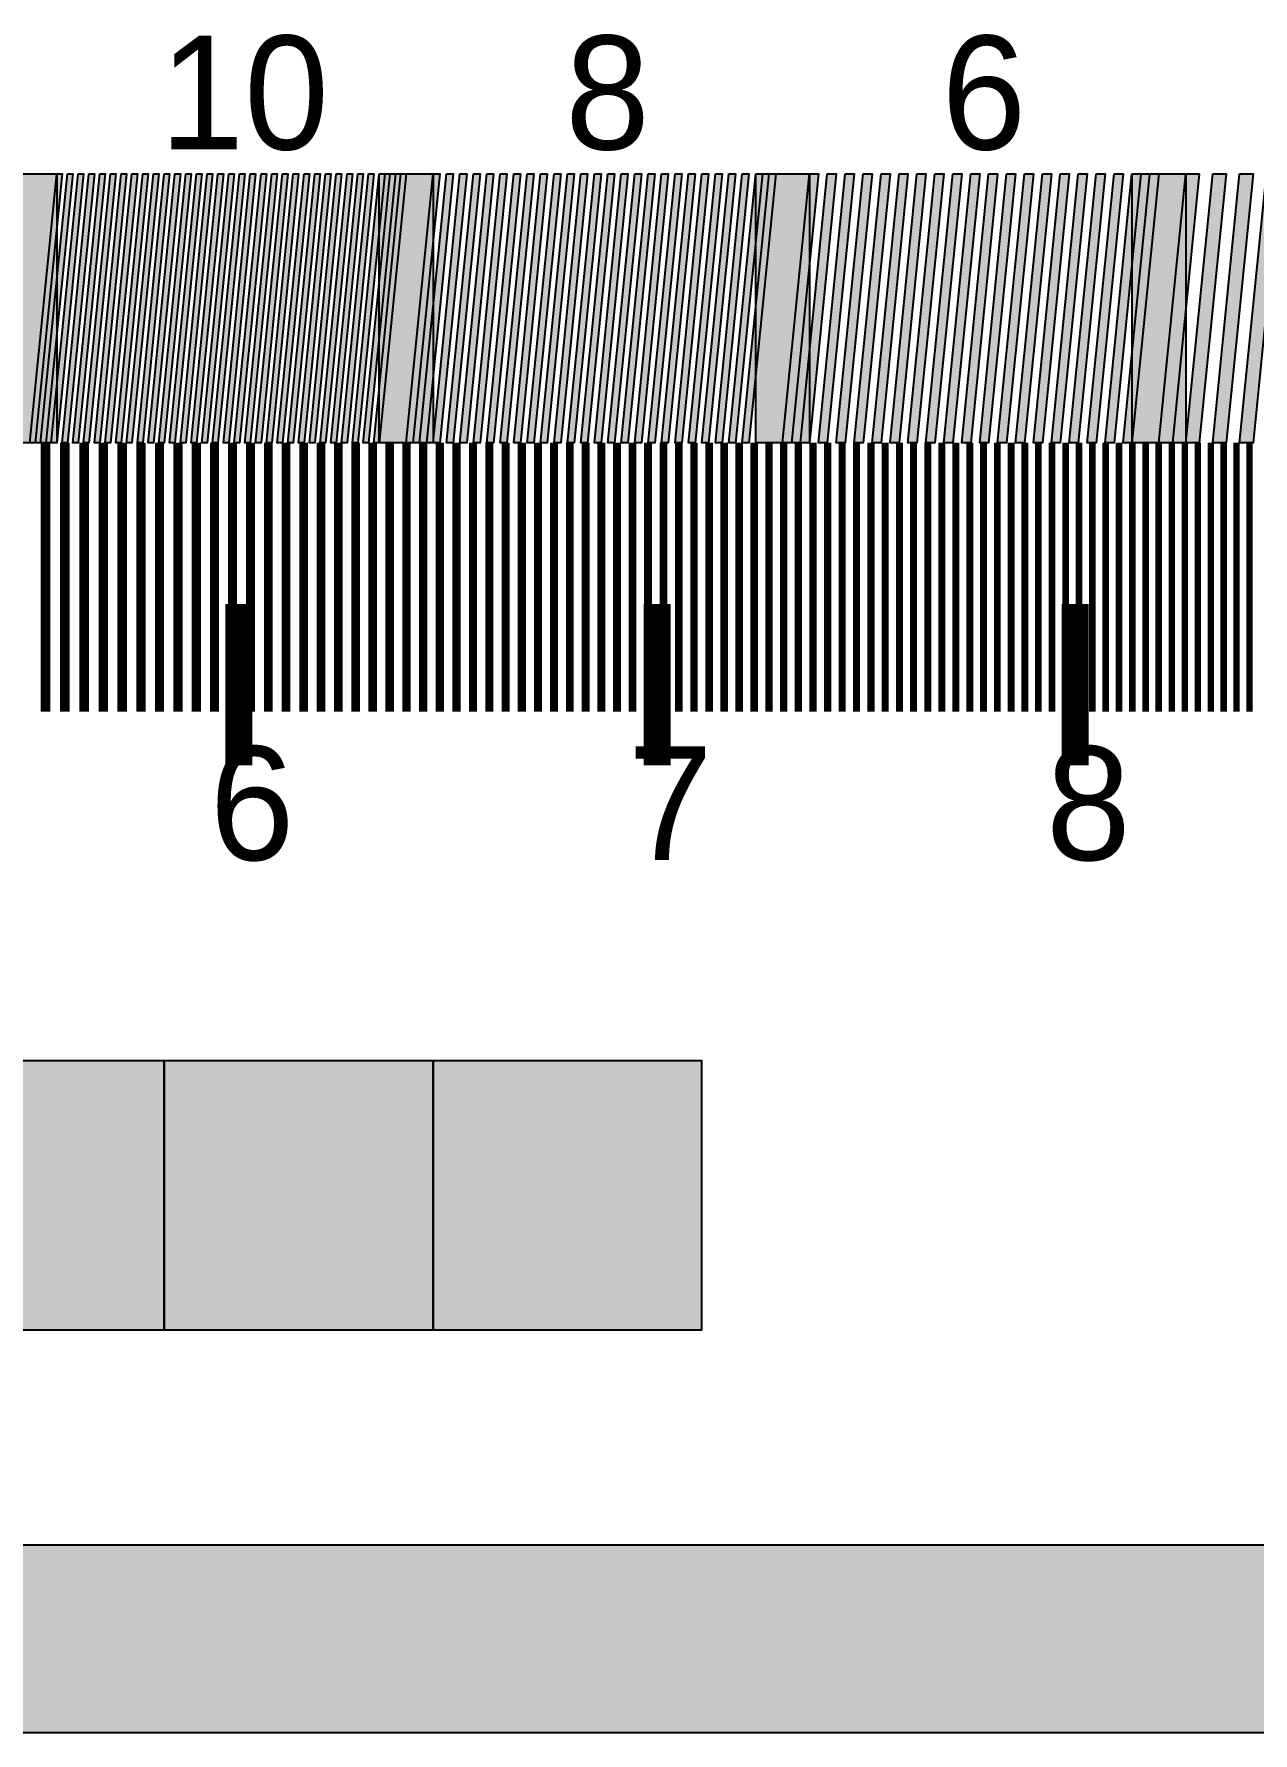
# Model space of a CAD drawing. Header units: millimetres. Extents: x 39 to 1543, y 52 to 919.
# Drawn here: x 791.7 to 973.1, y 52.2 to 305.1 of the extents above; entities that cross this region are included whole.
import ezdxf

# ---------------------------------------------------------------- set-up
doc = ezdxf.new("R2010")
doc.units = ezdxf.units.MM
for name, color, linetype in [('FRAME', 7, 'Continuous'), ('LABELS', 7, 'Continuous'), ('PERIPHERY', 7, 'Continuous')]:
    doc.layers.add(name, color=color, linetype=linetype)

msp = doc.modelspace()

# ---------------------------------------------------------------- hatches: boundary and pattern name
at = {"layer": 'FRAME', "true_color": 0x000000}
h = msp.add_hatch(color=7, dxfattribs=at)
h.dxf.hatch_style = 1
h.paths.add_polyline_path([(39.12, 80.25), (1543.12, 80.25), (1543.12, 52.25), (39.12, 52.25), (39.12, 80.25)])
at = {"layer": 'PERIPHERY', "true_color": 0x000000}
h = msp.add_hatch(color=7, dxfattribs=at)
h.dxf.hatch_style = 1
h.paths.add_polyline_path([(787.12, 284.25), (795.12, 284.25), (795.12, 244.25), (787.12, 244.25), (787.12, 284.25)])
h = msp.add_hatch(color=7, dxfattribs=at)
h.dxf.hatch_style = 1
h.paths.add_polyline_path([(795.12, 284.25), (795.92, 284.25), (791.92, 244.25), (791.12, 244.25), (795.12, 284.25)])
h = msp.add_hatch(color=7, dxfattribs=at)
h.dxf.hatch_style = 1
h.paths.add_polyline_path([(796.72, 284.25), (797.52, 284.25), (793.52, 244.25), (792.72, 244.25), (796.72, 284.25)])
h = msp.add_hatch(color=7, dxfattribs=at)
h.dxf.hatch_style = 1
h.paths.add_polyline_path([(798.32, 284.25), (799.12, 284.25), (795.12, 244.25), (794.32, 244.25), (798.32, 284.25)])
h = msp.add_hatch(color=7, dxfattribs=at)
h.dxf.hatch_style = 1
h.paths.add_polyline_path([(799.92, 284.25), (800.72, 284.25), (796.72, 244.25), (795.92, 244.25), (799.92, 284.25)])
h = msp.add_hatch(color=7, dxfattribs=at)
h.dxf.hatch_style = 1
h.paths.add_polyline_path([(801.52, 284.25), (802.32, 284.25), (798.32, 244.25), (797.52, 244.25), (801.52, 284.25)])
h = msp.add_hatch(color=7, dxfattribs=at)
h.dxf.hatch_style = 1
h.paths.add_polyline_path([(803.12, 284.25), (803.92, 284.25), (799.92, 244.25), (799.12, 244.25), (803.12, 284.25)])
h = msp.add_hatch(color=7, dxfattribs=at)
h.dxf.hatch_style = 1
h.paths.add_polyline_path([(804.72, 284.25), (805.52, 284.25), (801.52, 244.25), (800.72, 244.25), (804.72, 284.25)])
h = msp.add_hatch(color=7, dxfattribs=at)
h.dxf.hatch_style = 1
h.paths.add_polyline_path([(806.32, 284.25), (807.12, 284.25), (803.12, 244.25), (802.32, 244.25), (806.32, 284.25)])
h = msp.add_hatch(color=7, dxfattribs=at)
h.dxf.hatch_style = 1
h.paths.add_polyline_path([(807.92, 284.25), (808.72, 284.25), (804.72, 244.25), (803.92, 244.25), (807.92, 284.25)])
h = msp.add_hatch(color=7, dxfattribs=at)
h.dxf.hatch_style = 1
h.paths.add_polyline_path([(809.52, 284.25), (810.32, 284.25), (806.32, 244.25), (805.52, 244.25), (809.52, 284.25)])
h = msp.add_hatch(color=7, dxfattribs=at)
h.dxf.hatch_style = 1
h.paths.add_polyline_path([(811.12, 284.25), (811.92, 284.25), (807.92, 244.25), (807.12, 244.25), (811.12, 284.25)])
h = msp.add_hatch(color=7, dxfattribs=at)
h.dxf.hatch_style = 1
h.paths.add_polyline_path([(812.72, 284.25), (813.52, 284.25), (809.52, 244.25), (808.72, 244.25), (812.72, 284.25)])
h = msp.add_hatch(color=7, dxfattribs=at)
h.dxf.hatch_style = 1
h.paths.add_polyline_path([(814.32, 284.25), (815.12, 284.25), (811.12, 244.25), (810.32, 244.25), (814.32, 284.25)])
h = msp.add_hatch(color=7, dxfattribs=at)
h.dxf.hatch_style = 1
h.paths.add_polyline_path([(815.92, 284.25), (816.72, 284.25), (812.72, 244.25), (811.92, 244.25), (815.92, 284.25)])
h = msp.add_hatch(color=7, dxfattribs=at)
h.dxf.hatch_style = 1
h.paths.add_polyline_path([(817.52, 284.25), (818.32, 284.25), (814.32, 244.25), (813.52, 244.25), (817.52, 284.25)])
h = msp.add_hatch(color=7, dxfattribs=at)
h.dxf.hatch_style = 1
h.paths.add_polyline_path([(819.12, 284.25), (819.92, 284.25), (815.92, 244.25), (815.12, 244.25), (819.12, 284.25)])
h = msp.add_hatch(color=7, dxfattribs=at)
h.dxf.hatch_style = 1
h.paths.add_polyline_path([(820.72, 284.25), (821.52, 284.25), (817.52, 244.25), (816.72, 244.25), (820.72, 284.25)])
h = msp.add_hatch(color=7, dxfattribs=at)
h.dxf.hatch_style = 1
h.paths.add_polyline_path([(822.32, 284.25), (823.12, 284.25), (819.12, 244.25), (818.32, 244.25), (822.32, 284.25)])
h = msp.add_hatch(color=7, dxfattribs=at)
h.dxf.hatch_style = 1
h.paths.add_polyline_path([(823.92, 284.25), (824.72, 284.25), (820.72, 244.25), (819.92, 244.25), (823.92, 284.25)])
h = msp.add_hatch(color=7, dxfattribs=at)
h.dxf.hatch_style = 1
h.paths.add_polyline_path([(825.52, 284.25), (826.32, 284.25), (822.32, 244.25), (821.52, 244.25), (825.52, 284.25)])
h = msp.add_hatch(color=7, dxfattribs=at)
h.dxf.hatch_style = 1
h.paths.add_polyline_path([(827.12, 284.25), (827.92, 284.25), (823.92, 244.25), (823.12, 244.25), (827.12, 284.25)])
h = msp.add_hatch(color=7, dxfattribs=at)
h.dxf.hatch_style = 1
h.paths.add_polyline_path([(828.72, 284.25), (829.52, 284.25), (825.52, 244.25), (824.72, 244.25), (828.72, 284.25)])
h = msp.add_hatch(color=7, dxfattribs=at)
h.dxf.hatch_style = 1
h.paths.add_polyline_path([(830.32, 284.25), (831.12, 284.25), (827.12, 244.25), (826.32, 244.25), (830.32, 284.25)])
h = msp.add_hatch(color=7, dxfattribs=at)
h.dxf.hatch_style = 1
h.paths.add_polyline_path([(831.92, 284.25), (832.72, 284.25), (828.72, 244.25), (827.92, 244.25), (831.92, 284.25)])
h = msp.add_hatch(color=7, dxfattribs=at)
h.dxf.hatch_style = 1
h.paths.add_polyline_path([(833.52, 284.25), (834.32, 284.25), (830.32, 244.25), (829.52, 244.25), (833.52, 284.25)])
h = msp.add_hatch(color=7, dxfattribs=at)
h.dxf.hatch_style = 1
h.paths.add_polyline_path([(835.12, 284.25), (835.92, 284.25), (831.92, 244.25), (831.12, 244.25), (835.12, 284.25)])
h = msp.add_hatch(color=7, dxfattribs=at)
h.dxf.hatch_style = 1
h.paths.add_polyline_path([(836.72, 284.25), (837.52, 284.25), (833.52, 244.25), (832.72, 244.25), (836.72, 284.25)])
h = msp.add_hatch(color=7, dxfattribs=at)
h.dxf.hatch_style = 1
h.paths.add_polyline_path([(838.32, 284.25), (839.12, 284.25), (835.12, 244.25), (834.32, 244.25), (838.32, 284.25)])
h = msp.add_hatch(color=7, dxfattribs=at)
h.dxf.hatch_style = 1
h.paths.add_polyline_path([(839.92, 284.25), (840.72, 284.25), (836.72, 244.25), (835.92, 244.25), (839.92, 284.25)])
h = msp.add_hatch(color=7, dxfattribs=at)
h.dxf.hatch_style = 1
h.paths.add_polyline_path([(841.52, 284.25), (842.32, 284.25), (838.32, 244.25), (837.52, 244.25), (841.52, 284.25)])
h = msp.add_hatch(color=7, dxfattribs=at)
h.dxf.hatch_style = 1
h.paths.add_polyline_path([(843.12, 284.25), (843.92, 284.25), (839.92, 244.25), (839.12, 244.25), (843.12, 284.25)])
h = msp.add_hatch(color=7, dxfattribs=at)
h.dxf.hatch_style = 1
h.paths.add_polyline_path([(844.72, 284.25), (845.52, 284.25), (841.52, 244.25), (840.72, 244.25), (844.72, 284.25)])
h = msp.add_hatch(color=7, dxfattribs=at)
h.dxf.hatch_style = 1
h.paths.add_polyline_path([(846.32, 284.25), (847.12, 284.25), (843.12, 244.25), (842.32, 244.25), (846.32, 284.25)])
h = msp.add_hatch(color=7, dxfattribs=at)
h.dxf.hatch_style = 1
h.paths.add_polyline_path([(843.12, 284.25), (851.12, 284.25), (851.12, 244.25), (843.12, 244.25), (843.12, 284.25)])
h = msp.add_hatch(color=7, dxfattribs=at)
h.dxf.hatch_style = 1
h.paths.add_polyline_path([(851.12, 284.25), (852.12, 284.25), (848.12, 244.25), (847.12, 244.25), (851.12, 284.25)])
h = msp.add_hatch(color=7, dxfattribs=at)
h.dxf.hatch_style = 1
h.paths.add_polyline_path([(853.12, 284.25), (854.12, 284.25), (850.12, 244.25), (849.12, 244.25), (853.12, 284.25)])
h = msp.add_hatch(color=7, dxfattribs=at)
h.dxf.hatch_style = 1
h.paths.add_polyline_path([(855.12, 284.25), (856.12, 284.25), (852.12, 244.25), (851.12, 244.25), (855.12, 284.25)])
h = msp.add_hatch(color=7, dxfattribs=at)
h.dxf.hatch_style = 1
h.paths.add_polyline_path([(857.12, 284.25), (858.12, 284.25), (854.12, 244.25), (853.12, 244.25), (857.12, 284.25)])
h = msp.add_hatch(color=7, dxfattribs=at)
h.dxf.hatch_style = 1
h.paths.add_polyline_path([(859.12, 284.25), (860.12, 284.25), (856.12, 244.25), (855.12, 244.25), (859.12, 284.25)])
h = msp.add_hatch(color=7, dxfattribs=at)
h.dxf.hatch_style = 1
h.paths.add_polyline_path([(861.12, 284.25), (862.12, 284.25), (858.12, 244.25), (857.12, 244.25), (861.12, 284.25)])
h = msp.add_hatch(color=7, dxfattribs=at)
h.dxf.hatch_style = 1
h.paths.add_polyline_path([(863.12, 284.25), (864.12, 284.25), (860.12, 244.25), (859.12, 244.25), (863.12, 284.25)])
h = msp.add_hatch(color=7, dxfattribs=at)
h.dxf.hatch_style = 1
h.paths.add_polyline_path([(865.12, 284.25), (866.12, 284.25), (862.12, 244.25), (861.12, 244.25), (865.12, 284.25)])
h = msp.add_hatch(color=7, dxfattribs=at)
h.dxf.hatch_style = 1
h.paths.add_polyline_path([(867.12, 284.25), (868.12, 284.25), (864.12, 244.25), (863.12, 244.25), (867.12, 284.25)])
h = msp.add_hatch(color=7, dxfattribs=at)
h.dxf.hatch_style = 1
h.paths.add_polyline_path([(869.12, 284.25), (870.12, 284.25), (866.12, 244.25), (865.12, 244.25), (869.12, 284.25)])
h = msp.add_hatch(color=7, dxfattribs=at)
h.dxf.hatch_style = 1
h.paths.add_polyline_path([(871.12, 284.25), (872.12, 284.25), (868.12, 244.25), (867.12, 244.25), (871.12, 284.25)])
h = msp.add_hatch(color=7, dxfattribs=at)
h.dxf.hatch_style = 1
h.paths.add_polyline_path([(873.12, 284.25), (874.12, 284.25), (870.12, 244.25), (869.12, 244.25), (873.12, 284.25)])
h = msp.add_hatch(color=7, dxfattribs=at)
h.dxf.hatch_style = 1
h.paths.add_polyline_path([(875.12, 284.25), (876.12, 284.25), (872.12, 244.25), (871.12, 244.25), (875.12, 284.25)])
h = msp.add_hatch(color=7, dxfattribs=at)
h.dxf.hatch_style = 1
h.paths.add_polyline_path([(877.12, 284.25), (878.12, 284.25), (874.12, 244.25), (873.12, 244.25), (877.12, 284.25)])
h = msp.add_hatch(color=7, dxfattribs=at)
h.dxf.hatch_style = 1
h.paths.add_polyline_path([(879.12, 284.25), (880.12, 284.25), (876.12, 244.25), (875.12, 244.25), (879.12, 284.25)])
h = msp.add_hatch(color=7, dxfattribs=at)
h.dxf.hatch_style = 1
h.paths.add_polyline_path([(881.12, 284.25), (882.12, 284.25), (878.12, 244.25), (877.12, 244.25), (881.12, 284.25)])
h = msp.add_hatch(color=7, dxfattribs=at)
h.dxf.hatch_style = 1
h.paths.add_polyline_path([(883.12, 284.25), (884.12, 284.25), (880.12, 244.25), (879.12, 244.25), (883.12, 284.25)])
h = msp.add_hatch(color=7, dxfattribs=at)
h.dxf.hatch_style = 1
h.paths.add_polyline_path([(885.12, 284.25), (886.12, 284.25), (882.12, 244.25), (881.12, 244.25), (885.12, 284.25)])
h = msp.add_hatch(color=7, dxfattribs=at)
h.dxf.hatch_style = 1
h.paths.add_polyline_path([(887.12, 284.25), (888.12, 284.25), (884.12, 244.25), (883.12, 244.25), (887.12, 284.25)])
h = msp.add_hatch(color=7, dxfattribs=at)
h.dxf.hatch_style = 1
h.paths.add_polyline_path([(889.12, 284.25), (890.12, 284.25), (886.12, 244.25), (885.12, 244.25), (889.12, 284.25)])
h = msp.add_hatch(color=7, dxfattribs=at)
h.dxf.hatch_style = 1
h.paths.add_polyline_path([(891.12, 284.25), (892.12, 284.25), (888.12, 244.25), (887.12, 244.25), (891.12, 284.25)])
h = msp.add_hatch(color=7, dxfattribs=at)
h.dxf.hatch_style = 1
h.paths.add_polyline_path([(893.12, 284.25), (894.12, 284.25), (890.12, 244.25), (889.12, 244.25), (893.12, 284.25)])
h = msp.add_hatch(color=7, dxfattribs=at)
h.dxf.hatch_style = 1
h.paths.add_polyline_path([(895.12, 284.25), (896.12, 284.25), (892.12, 244.25), (891.12, 244.25), (895.12, 284.25)])
h = msp.add_hatch(color=7, dxfattribs=at)
h.dxf.hatch_style = 1
h.paths.add_polyline_path([(897.12, 284.25), (898.12, 284.25), (894.12, 244.25), (893.12, 244.25), (897.12, 284.25)])
h = msp.add_hatch(color=7, dxfattribs=at)
h.dxf.hatch_style = 1
h.paths.add_polyline_path([(899.12, 284.25), (900.12, 284.25), (896.12, 244.25), (895.12, 244.25), (899.12, 284.25)])
h = msp.add_hatch(color=7, dxfattribs=at)
h.dxf.hatch_style = 1
h.paths.add_polyline_path([(901.12, 284.25), (902.12, 284.25), (898.12, 244.25), (897.12, 244.25), (901.12, 284.25)])
h = msp.add_hatch(color=7, dxfattribs=at)
h.dxf.hatch_style = 1
h.paths.add_polyline_path([(899.12, 284.25), (907.12, 284.25), (907.12, 244.25), (899.12, 244.25), (899.12, 284.25)])
h = msp.add_hatch(color=7, dxfattribs=at)
h.dxf.hatch_style = 1
h.paths.add_polyline_path([(907.12, 284.25), (908.45, 284.25), (904.45, 244.25), (903.12, 244.25), (907.12, 284.25)])
h = msp.add_hatch(color=7, dxfattribs=at)
h.dxf.hatch_style = 1
h.paths.add_polyline_path([(909.78, 284.25), (911.12, 284.25), (907.12, 244.25), (905.79, 244.25), (909.78, 284.25)])
h = msp.add_hatch(color=7, dxfattribs=at)
h.dxf.hatch_style = 1
h.paths.add_polyline_path([(912.45, 284.25), (913.79, 284.25), (909.78, 244.25), (908.45, 244.25), (912.45, 284.25)])
h = msp.add_hatch(color=7, dxfattribs=at)
h.dxf.hatch_style = 1
h.paths.add_polyline_path([(915.12, 284.25), (916.45, 284.25), (912.45, 244.25), (911.12, 244.25), (915.12, 284.25)])
h = msp.add_hatch(color=7, dxfattribs=at)
h.dxf.hatch_style = 1
h.paths.add_polyline_path([(917.79, 284.25), (919.12, 284.25), (915.12, 244.25), (913.79, 244.25), (917.79, 284.25)])
h = msp.add_hatch(color=7, dxfattribs=at)
h.dxf.hatch_style = 1
h.paths.add_polyline_path([(920.45, 284.25), (921.78, 284.25), (917.79, 244.25), (916.45, 244.25), (920.45, 284.25)])
h = msp.add_hatch(color=7, dxfattribs=at)
h.dxf.hatch_style = 1
h.paths.add_polyline_path([(923.12, 284.25), (924.45, 284.25), (920.45, 244.25), (919.12, 244.25), (923.12, 284.25)])
h = msp.add_hatch(color=7, dxfattribs=at)
h.dxf.hatch_style = 1
h.paths.add_polyline_path([(925.78, 284.25), (927.12, 284.25), (923.12, 244.25), (921.78, 244.25), (925.78, 284.25)])
h = msp.add_hatch(color=7, dxfattribs=at)
h.dxf.hatch_style = 1
h.paths.add_polyline_path([(928.45, 284.25), (929.78, 284.25), (925.78, 244.25), (924.45, 244.25), (928.45, 284.25)])
h = msp.add_hatch(color=7, dxfattribs=at)
h.dxf.hatch_style = 1
h.paths.add_polyline_path([(931.12, 284.25), (932.45, 284.25), (928.45, 244.25), (927.12, 244.25), (931.12, 284.25)])
h = msp.add_hatch(color=7, dxfattribs=at)
h.dxf.hatch_style = 1
h.paths.add_polyline_path([(933.78, 284.25), (935.12, 284.25), (931.12, 244.25), (929.78, 244.25), (933.78, 284.25)])
h = msp.add_hatch(color=7, dxfattribs=at)
h.dxf.hatch_style = 1
h.paths.add_polyline_path([(936.45, 284.25), (937.78, 284.25), (933.78, 244.25), (932.45, 244.25), (936.45, 284.25)])
h = msp.add_hatch(color=7, dxfattribs=at)
h.dxf.hatch_style = 1
h.paths.add_polyline_path([(939.12, 284.25), (940.45, 284.25), (936.45, 244.25), (935.12, 244.25), (939.12, 284.25)])
h = msp.add_hatch(color=7, dxfattribs=at)
h.dxf.hatch_style = 1
h.paths.add_polyline_path([(941.78, 284.25), (943.12, 284.25), (939.11, 244.25), (937.78, 244.25), (941.78, 284.25)])
h = msp.add_hatch(color=7, dxfattribs=at)
h.dxf.hatch_style = 1
h.paths.add_polyline_path([(944.45, 284.25), (945.78, 284.25), (941.78, 244.25), (940.45, 244.25), (944.45, 284.25)])
h = msp.add_hatch(color=7, dxfattribs=at)
h.dxf.hatch_style = 1
h.paths.add_polyline_path([(947.12, 284.25), (948.45, 284.25), (944.45, 244.25), (943.12, 244.25), (947.12, 284.25)])
h = msp.add_hatch(color=7, dxfattribs=at)
h.dxf.hatch_style = 1
h.paths.add_polyline_path([(949.78, 284.25), (951.11, 284.25), (947.12, 244.25), (945.78, 244.25), (949.78, 284.25)])
h = msp.add_hatch(color=7, dxfattribs=at)
h.dxf.hatch_style = 1
h.paths.add_polyline_path([(952.45, 284.25), (953.78, 284.25), (949.78, 244.25), (948.45, 244.25), (952.45, 284.25)])
h = msp.add_hatch(color=7, dxfattribs=at)
h.dxf.hatch_style = 1
h.paths.add_polyline_path([(955.11, 284.25), (956.45, 284.25), (952.45, 244.25), (951.12, 244.25), (955.11, 284.25)])
h = msp.add_hatch(color=7, dxfattribs=at)
h.dxf.hatch_style = 1
h.paths.add_polyline_path([(957.78, 284.25), (959.12, 284.25), (955.11, 244.25), (953.78, 244.25), (957.78, 284.25)])
h = msp.add_hatch(color=7, dxfattribs=at)
h.dxf.hatch_style = 1
h.paths.add_polyline_path([(955.12, 284.25), (963.12, 284.25), (963.12, 244.25), (955.12, 244.25), (955.12, 284.25)])
h = msp.add_hatch(color=7, dxfattribs=at)
h.dxf.hatch_style = 1
h.paths.add_polyline_path([(963.12, 284.25), (965.12, 284.25), (961.12, 244.25), (959.12, 244.25), (963.12, 284.25)])
h = msp.add_hatch(color=7, dxfattribs=at)
h.dxf.hatch_style = 1
h.paths.add_polyline_path([(967.12, 284.25), (969.12, 284.25), (965.12, 244.25), (963.12, 244.25), (967.12, 284.25)])
h = msp.add_hatch(color=7, dxfattribs=at)
h.dxf.hatch_style = 1
h.paths.add_polyline_path([(971.12, 284.25), (973.12, 284.25), (969.12, 244.25), (967.12, 244.25), (971.12, 284.25)])
h = msp.add_hatch(color=7, dxfattribs=at)
h.dxf.hatch_style = 1
h.paths.add_polyline_path([(975.12, 284.25), (977.12, 284.25), (973.12, 244.25), (971.12, 244.25), (975.12, 284.25)])
h = msp.add_hatch(color=7, dxfattribs=at)
h.dxf.hatch_style = 1
h.paths.add_polyline_path([(691.12, 152.25), (691.12, 112.25), (811.12, 112.25), (811.12, 152.25), (691.12, 152.25)])
h = msp.add_hatch(color=7, dxfattribs=at)
h.dxf.hatch_style = 1
h.paths.add_polyline_path([(811.12, 152.25), (811.12, 112.25), (851.12, 112.25), (851.12, 152.25), (811.12, 152.25)])
h = msp.add_hatch(color=7, dxfattribs=at)
h.dxf.hatch_style = 1
h.paths.add_polyline_path([(851.12, 152.25), (851.12, 112.25), (891.12, 112.25), (891.12, 152.25), (851.12, 152.25)])

# ---------------------------------------------------------------- linework, layer by layer
at = {"layer": 'FRAME', "color": 250}
msp.add_lwpolyline([(39.12, 80.25), (1543.12, 80.25), (1543.12, 52.25), (39.12, 52.25), (39.12, 80.25)], close=True, dxfattribs=at)
at = {"layer": 'FRAME', "color": 250, "true_color": 0x000000}
for points in [[(39.12, 80.25), (39.12, 52.25), (1543.12, 52.25)], [(1543.12, 52.25), (1543.12, 80.25), (39.12, 80.25)]]:
    msp.add_solid(points, dxfattribs=at)
at = {"layer": 'PERIPHERY', "color": 250}
for points in [[(787.12, 284.25), (795.12, 284.25), (795.12, 244.25), (787.12, 244.25), (787.12, 284.25)], [(795.12, 284.25), (795.92, 284.25), (791.92, 244.25), (791.12, 244.25), (795.12, 284.25)], [(796.72, 284.25), (797.52, 284.25), (793.52, 244.25), (792.72, 244.25), (796.72, 284.25)], [(798.32, 284.25), (799.12, 284.25), (795.12, 244.25), (794.32, 244.25), (798.32, 284.25)], [(799.92, 284.25), (800.72, 284.25), (796.72, 244.25), (795.92, 244.25), (799.92, 284.25)], [(801.52, 284.25), (802.32, 284.25), (798.32, 244.25), (797.52, 244.25), (801.52, 284.25)], [(803.12, 284.25), (803.92, 284.25), (799.92, 244.25), (799.12, 244.25), (803.12, 284.25)], [(804.72, 284.25), (805.52, 284.25), (801.52, 244.25), (800.72, 244.25), (804.72, 284.25)], [(806.32, 284.25), (807.12, 284.25), (803.12, 244.25), (802.32, 244.25), (806.32, 284.25)], [(807.92, 284.25), (808.72, 284.25), (804.72, 244.25), (803.92, 244.25), (807.92, 284.25)], [(809.52, 284.25), (810.32, 284.25), (806.32, 244.25), (805.52, 244.25), (809.52, 284.25)], [(811.12, 284.25), (811.92, 284.25), (807.92, 244.25), (807.12, 244.25), (811.12, 284.25)], [(812.72, 284.25), (813.52, 284.25), (809.52, 244.25), (808.72, 244.25), (812.72, 284.25)], [(814.32, 284.25), (815.12, 284.25), (811.12, 244.25), (810.32, 244.25), (814.32, 284.25)], [(815.92, 284.25), (816.72, 284.25), (812.72, 244.25), (811.92, 244.25), (815.92, 284.25)], [(817.52, 284.25), (818.32, 284.25), (814.32, 244.25), (813.52, 244.25), (817.52, 284.25)], [(819.12, 284.25), (819.92, 284.25), (815.92, 244.25), (815.12, 244.25), (819.12, 284.25)], [(820.72, 284.25), (821.52, 284.25), (817.52, 244.25), (816.72, 244.25), (820.72, 284.25)], [(822.32, 284.25), (823.12, 284.25), (819.12, 244.25), (818.32, 244.25), (822.32, 284.25)], [(823.92, 284.25), (824.72, 284.25), (820.72, 244.25), (819.92, 244.25), (823.92, 284.25)], [(825.52, 284.25), (826.32, 284.25), (822.32, 244.25), (821.52, 244.25), (825.52, 284.25)], [(827.12, 284.25), (827.92, 284.25), (823.92, 244.25), (823.12, 244.25), (827.12, 284.25)], [(828.72, 284.25), (829.52, 284.25), (825.52, 244.25), (824.72, 244.25), (828.72, 284.25)], [(830.32, 284.25), (831.12, 284.25), (827.12, 244.25), (826.32, 244.25), (830.32, 284.25)], [(831.92, 284.25), (832.72, 284.25), (828.72, 244.25), (827.92, 244.25), (831.92, 284.25)], [(833.52, 284.25), (834.32, 284.25), (830.32, 244.25), (829.52, 244.25), (833.52, 284.25)], [(835.12, 284.25), (835.92, 284.25), (831.92, 244.25), (831.12, 244.25), (835.12, 284.25)], [(836.72, 284.25), (837.52, 284.25), (833.52, 244.25), (832.72, 244.25), (836.72, 284.25)], [(838.32, 284.25), (839.12, 284.25), (835.12, 244.25), (834.32, 244.25), (838.32, 284.25)], [(839.92, 284.25), (840.72, 284.25), (836.72, 244.25), (835.92, 244.25), (839.92, 284.25)], [(841.52, 284.25), (842.32, 284.25), (838.32, 244.25), (837.52, 244.25), (841.52, 284.25)], [(843.12, 284.25), (843.92, 284.25), (839.92, 244.25), (839.12, 244.25), (843.12, 284.25)], [(844.72, 284.25), (845.52, 284.25), (841.52, 244.25), (840.72, 244.25), (844.72, 284.25)], [(846.32, 284.25), (847.12, 284.25), (843.12, 244.25), (842.32, 244.25), (846.32, 284.25)], [(843.12, 284.25), (851.12, 284.25), (851.12, 244.25), (843.12, 244.25), (843.12, 284.25)], [(851.12, 284.25), (852.12, 284.25), (848.12, 244.25), (847.12, 244.25), (851.12, 284.25)], [(853.12, 284.25), (854.12, 284.25), (850.12, 244.25), (849.12, 244.25), (853.12, 284.25)], [(855.12, 284.25), (856.12, 284.25), (852.12, 244.25), (851.12, 244.25), (855.12, 284.25)], [(857.12, 284.25), (858.12, 284.25), (854.12, 244.25), (853.12, 244.25), (857.12, 284.25)], [(859.12, 284.25), (860.12, 284.25), (856.12, 244.25), (855.12, 244.25), (859.12, 284.25)], [(861.12, 284.25), (862.12, 284.25), (858.12, 244.25), (857.12, 244.25), (861.12, 284.25)], [(863.12, 284.25), (864.12, 284.25), (860.12, 244.25), (859.12, 244.25), (863.12, 284.25)], [(865.12, 284.25), (866.12, 284.25), (862.12, 244.25), (861.12, 244.25), (865.12, 284.25)], [(867.12, 284.25), (868.12, 284.25), (864.12, 244.25), (863.12, 244.25), (867.12, 284.25)], [(869.12, 284.25), (870.12, 284.25), (866.12, 244.25), (865.12, 244.25), (869.12, 284.25)], [(871.12, 284.25), (872.12, 284.25), (868.12, 244.25), (867.12, 244.25), (871.12, 284.25)], [(873.12, 284.25), (874.12, 284.25), (870.12, 244.25), (869.12, 244.25), (873.12, 284.25)], [(875.12, 284.25), (876.12, 284.25), (872.12, 244.25), (871.12, 244.25), (875.12, 284.25)], [(877.12, 284.25), (878.12, 284.25), (874.12, 244.25), (873.12, 244.25), (877.12, 284.25)], [(879.12, 284.25), (880.12, 284.25), (876.12, 244.25), (875.12, 244.25), (879.12, 284.25)], [(881.12, 284.25), (882.12, 284.25), (878.12, 244.25), (877.12, 244.25), (881.12, 284.25)], [(883.12, 284.25), (884.12, 284.25), (880.12, 244.25), (879.12, 244.25), (883.12, 284.25)], [(885.12, 284.25), (886.12, 284.25), (882.12, 244.25), (881.12, 244.25), (885.12, 284.25)], [(887.12, 284.25), (888.12, 284.25), (884.12, 244.25), (883.12, 244.25), (887.12, 284.25)], [(889.12, 284.25), (890.12, 284.25), (886.12, 244.25), (885.12, 244.25), (889.12, 284.25)], [(891.12, 284.25), (892.12, 284.25), (888.12, 244.25), (887.12, 244.25), (891.12, 284.25)], [(893.12, 284.25), (894.12, 284.25), (890.12, 244.25), (889.12, 244.25), (893.12, 284.25)], [(895.12, 284.25), (896.12, 284.25), (892.12, 244.25), (891.12, 244.25), (895.12, 284.25)], [(897.12, 284.25), (898.12, 284.25), (894.12, 244.25), (893.12, 244.25), (897.12, 284.25)], [(899.12, 284.25), (900.12, 284.25), (896.12, 244.25), (895.12, 244.25), (899.12, 284.25)], [(901.12, 284.25), (902.12, 284.25), (898.12, 244.25), (897.12, 244.25), (901.12, 284.25)], [(899.12, 284.25), (907.12, 284.25), (907.12, 244.25), (899.12, 244.25), (899.12, 284.25)], [(907.12, 284.25), (908.45, 284.25), (904.45, 244.25), (903.12, 244.25), (907.12, 284.25)], [(909.78, 284.25), (911.12, 284.25), (907.12, 244.25), (905.79, 244.25), (909.78, 284.25)], [(912.45, 284.25), (913.79, 284.25), (909.78, 244.25), (908.45, 244.25), (912.45, 284.25)], [(915.12, 284.25), (916.45, 284.25), (912.45, 244.25), (911.12, 244.25), (915.12, 284.25)], [(917.79, 284.25), (919.12, 284.25), (915.12, 244.25), (913.79, 244.25), (917.79, 284.25)], [(920.45, 284.25), (921.78, 284.25), (917.79, 244.25), (916.45, 244.25), (920.45, 284.25)], [(923.12, 284.25), (924.45, 284.25), (920.45, 244.25), (919.12, 244.25), (923.12, 284.25)], [(925.78, 284.25), (927.12, 284.25), (923.12, 244.25), (921.78, 244.25), (925.78, 284.25)], [(928.45, 284.25), (929.78, 284.25), (925.78, 244.25), (924.45, 244.25), (928.45, 284.25)], [(931.12, 284.25), (932.45, 284.25), (928.45, 244.25), (927.12, 244.25), (931.12, 284.25)], [(933.78, 284.25), (935.12, 284.25), (931.12, 244.25), (929.78, 244.25), (933.78, 284.25)], [(936.45, 284.25), (937.78, 284.25), (933.78, 244.25), (932.45, 244.25), (936.45, 284.25)], [(939.12, 284.25), (940.45, 284.25), (936.45, 244.25), (935.12, 244.25), (939.12, 284.25)], [(941.78, 284.25), (943.12, 284.25), (939.11, 244.25), (937.78, 244.25), (941.78, 284.25)], [(944.45, 284.25), (945.78, 284.25), (941.78, 244.25), (940.45, 244.25), (944.45, 284.25)], [(947.12, 284.25), (948.45, 284.25), (944.45, 244.25), (943.12, 244.25), (947.12, 284.25)], [(949.78, 284.25), (951.11, 284.25), (947.12, 244.25), (945.78, 244.25), (949.78, 284.25)], [(952.45, 284.25), (953.78, 284.25), (949.78, 244.25), (948.45, 244.25), (952.45, 284.25)], [(955.11, 284.25), (956.45, 284.25), (952.45, 244.25), (951.12, 244.25), (955.11, 284.25)], [(957.78, 284.25), (959.12, 284.25), (955.11, 244.25), (953.78, 244.25), (957.78, 284.25)], [(955.12, 284.25), (963.12, 284.25), (963.12, 244.25), (955.12, 244.25), (955.12, 284.25)], [(963.12, 284.25), (965.12, 284.25), (961.12, 244.25), (959.12, 244.25), (963.12, 284.25)], [(967.12, 284.25), (969.12, 284.25), (965.12, 244.25), (963.12, 244.25), (967.12, 284.25)], [(971.12, 284.25), (973.12, 284.25), (969.12, 244.25), (967.12, 244.25), (971.12, 284.25)], [(975.12, 284.25), (977.12, 284.25), (973.12, 244.25), (971.12, 244.25), (975.12, 284.25)], [(691.12, 152.25), (691.12, 112.25), (811.12, 112.25), (811.12, 152.25), (691.12, 152.25)], [(811.12, 152.25), (811.12, 112.25), (851.12, 112.25), (851.12, 152.25), (811.12, 152.25)], [(851.12, 152.25), (851.12, 112.25), (891.12, 112.25), (891.12, 152.25), (851.12, 152.25)]]:
    msp.add_lwpolyline(points, close=True, dxfattribs=at)
at = {"layer": 'PERIPHERY', "color": 250, "lineweight": 35}
for points, const_width in [([(793.47, 244.25), (793.47, 204.25)], 1.45), ([(796.35, 244.25), (796.35, 204.25)], 1.44), ([(799.21, 244.25), (799.21, 204.25)], 1.42), ([(802.05, 244.25), (802.05, 204.25)], 1.41), ([(804.86, 244.25), (804.86, 204.25)], 1.4), ([(807.65, 244.25), (807.65, 204.25)], 1.39), ([(810.42, 244.25), (810.42, 204.25)], 1.38), ([(813.17, 244.25), (813.17, 204.25)], 1.37), ([(815.9, 244.25), (815.9, 204.25)], 1.36), ([(818.61, 244.25), (818.61, 204.25)], 1.35), ([(821.29, 244.25), (821.29, 204.25)], 1.34), ([(823.96, 244.25), (823.96, 204.25)], 1.33), ([(826.61, 244.25), (826.61, 204.25)], 1.32), ([(829.24, 244.25), (829.24, 204.25)], 1.31), ([(831.86, 244.25), (831.86, 204.25)], 1.3), ([(834.45, 244.25), (834.45, 204.25)], 1.29), ([(837.03, 244.25), (837.03, 204.25)], 1.28), ([(839.59, 244.25), (839.59, 204.25)], 1.28), ([(842.14, 244.25), (842.14, 204.25)], 1.27), ([(844.66, 244.25), (844.66, 204.25)], 1.26), ([(847.17, 244.25), (847.17, 204.25)], 1.25), ([(849.67, 244.25), (849.67, 204.25)], 1.24), ([(852.15, 244.25), (852.15, 204.25)], 1.24), ([(854.62, 244.25), (854.62, 204.25)], 1.23), ([(857.07, 244.25), (857.07, 204.25)], 1.22), ([(859.5, 244.25), (859.5, 204.25)], 1.21), ([(861.92, 244.25), (861.92, 204.25)], 1.21), ([(864.33, 244.25), (864.33, 204.25)], 1.2), ([(866.72, 244.25), (866.72, 204.25)], 1.19), ([(869.1, 244.25), (869.1, 204.25)], 1.19), ([(871.47, 244.25), (871.47, 204.25)], 1.18), ([(873.82, 244.25), (873.82, 204.25)], 1.17), ([(876.16, 244.25), (876.16, 204.25)], 1.17), ([(878.49, 244.25), (878.49, 204.25)], 1.16), ([(880.8, 244.25), (880.8, 204.25)], 1.15), ([(883.1, 244.25), (883.1, 204.25)], 1.15), ([(885.39, 244.25), (885.39, 204.25)], 1.14), ([(887.67, 244.25), (887.67, 204.25)], 1.14), ([(889.94, 244.25), (889.94, 204.25)], 1.13), ([(892.19, 244.25), (892.19, 204.25)], 1.12), ([(894.43, 244.25), (894.43, 204.25)], 1.12), ([(896.67, 244.25), (896.67, 204.25)], 1.11), ([(898.89, 244.25), (898.89, 204.25)], 1.11), ([(901.1, 244.25), (901.1, 204.25)], 1.1), ([(903.3, 244.25), (903.3, 204.25)], 1.1), ([(905.48, 244.25), (905.48, 204.25)], 1.09), ([(907.66, 244.25), (907.66, 204.25)], 1.09), ([(909.83, 244.25), (909.83, 204.25)], 1.08), ([(911.99, 244.25), (911.99, 204.25)], 1.08), ([(914.13, 244.25), (914.13, 204.25)], 1.07), ([(916.27, 244.25), (916.27, 204.25)], 1.07), ([(918.4, 244.25), (918.4, 204.25)], 1.06), ([(920.52, 244.25), (920.52, 204.25)], 1.06), ([(922.62, 244.25), (922.62, 204.25)], 1.05), ([(924.72, 244.25), (924.72, 204.25)], 1.05), ([(926.81, 244.25), (926.81, 204.25)], 1.04), ([(928.89, 244.25), (928.89, 204.25)], 1.04), ([(930.97, 244.25), (930.97, 204.25)], 1.03), ([(933.03, 244.25), (933.03, 204.25)], 1.03), ([(935.08, 244.25), (935.08, 204.25)], 1.02), ([(937.13, 244.25), (937.13, 204.25)], 1.02), ([(939.17, 244.25), (939.17, 204.25)], 1.02), ([(941.19, 244.25), (941.19, 204.25)], 1.01), ([(943.21, 244.25), (943.21, 204.25)], 1.01), ([(945.23, 244.25), (945.23, 204.25)], 1), ([(947.23, 244.25), (947.23, 204.25)], 1), ([(949.23, 244.25), (949.23, 204.25)], 0.996), ([(951.21, 244.25), (951.21, 204.25)], 0.992), ([(953.19, 244.25), (953.19, 204.25)], 0.988), ([(955.17, 244.25), (955.17, 204.25)], 0.984), ([(957.13, 244.25), (957.13, 204.25)], 0.98), ([(959.09, 244.25), (959.09, 204.25)], 0.977), ([(961.04, 244.25), (961.04, 204.25)], 0.973), ([(962.98, 244.25), (962.98, 204.25)], 0.969), ([(964.91, 244.25), (964.91, 204.25)], 0.966), ([(966.84, 244.25), (966.84, 204.25)], 0.962), ([(968.76, 244.25), (968.76, 204.25)], 0.958), ([(970.68, 244.25), (970.68, 204.25)], 0.955), ([(972.58, 244.25), (972.58, 204.25)], 0.951), ([(822.23, 220.25), (822.23, 196.25)], 4), ([(884.45, 220.25), (884.45, 196.25)], 4), ([(946.67, 220.25), (946.67, 196.25)], 4)]:
    msp.add_lwpolyline(points, dxfattribs=dict(at, const_width=const_width))
at = {"layer": 'PERIPHERY', "color": 250, "true_color": 0x000000}
for points in [[(787.12, 284.25), (787.12, 244.25), (795.12, 244.25)], [(795.12, 244.25), (795.12, 284.25), (787.12, 284.25)], [(795.12, 284.25), (791.12, 244.25), (791.92, 244.25)], [(791.92, 244.25), (795.92, 284.25), (795.12, 284.25)], [(796.72, 284.25), (792.72, 244.25), (793.52, 244.25)], [(793.52, 244.25), (797.52, 284.25), (796.72, 284.25)], [(798.32, 284.25), (794.32, 244.25), (795.12, 244.25)], [(795.12, 244.25), (799.12, 284.25), (798.32, 284.25)], [(799.92, 284.25), (795.92, 244.25), (796.72, 244.25)], [(796.72, 244.25), (800.72, 284.25), (799.92, 284.25)], [(801.52, 284.25), (797.52, 244.25), (798.32, 244.25)], [(798.32, 244.25), (802.32, 284.25), (801.52, 284.25)], [(803.12, 284.25), (799.12, 244.25), (799.92, 244.25)], [(799.92, 244.25), (803.92, 284.25), (803.12, 284.25)], [(804.72, 284.25), (800.72, 244.25), (801.52, 244.25)], [(801.52, 244.25), (805.52, 284.25), (804.72, 284.25)], [(806.32, 284.25), (802.32, 244.25), (803.12, 244.25)], [(803.12, 244.25), (807.12, 284.25), (806.32, 284.25)], [(807.92, 284.25), (803.92, 244.25), (804.72, 244.25)], [(804.72, 244.25), (808.72, 284.25), (807.92, 284.25)], [(809.52, 284.25), (805.52, 244.25), (806.32, 244.25)], [(806.32, 244.25), (810.32, 284.25), (809.52, 284.25)], [(811.12, 284.25), (807.12, 244.25), (807.92, 244.25)], [(807.92, 244.25), (811.92, 284.25), (811.12, 284.25)], [(812.72, 284.25), (808.72, 244.25), (809.52, 244.25)], [(809.52, 244.25), (813.52, 284.25), (812.72, 284.25)], [(814.32, 284.25), (810.32, 244.25), (811.12, 244.25)], [(811.12, 244.25), (815.12, 284.25), (814.32, 284.25)], [(815.92, 284.25), (811.92, 244.25), (812.72, 244.25)], [(812.72, 244.25), (816.72, 284.25), (815.92, 284.25)], [(817.52, 284.25), (813.52, 244.25), (814.32, 244.25)], [(814.32, 244.25), (818.32, 284.25), (817.52, 284.25)], [(819.12, 284.25), (815.12, 244.25), (815.92, 244.25)], [(815.92, 244.25), (819.92, 284.25), (819.12, 284.25)], [(820.72, 284.25), (816.72, 244.25), (817.52, 244.25)], [(817.52, 244.25), (821.52, 284.25), (820.72, 284.25)], [(822.32, 284.25), (818.32, 244.25), (819.12, 244.25)], [(819.12, 244.25), (823.12, 284.25), (822.32, 284.25)], [(823.92, 284.25), (819.92, 244.25), (820.72, 244.25)], [(820.72, 244.25), (824.72, 284.25), (823.92, 284.25)], [(825.52, 284.25), (821.52, 244.25), (822.32, 244.25)], [(822.32, 244.25), (826.32, 284.25), (825.52, 284.25)], [(827.12, 284.25), (823.12, 244.25), (823.92, 244.25)], [(823.92, 244.25), (827.92, 284.25), (827.12, 284.25)], [(828.72, 284.25), (824.72, 244.25), (825.52, 244.25)], [(825.52, 244.25), (829.52, 284.25), (828.72, 284.25)], [(830.32, 284.25), (826.32, 244.25), (827.12, 244.25)], [(827.12, 244.25), (831.12, 284.25), (830.32, 284.25)], [(831.92, 284.25), (827.92, 244.25), (828.72, 244.25)], [(828.72, 244.25), (832.72, 284.25), (831.92, 284.25)], [(833.52, 284.25), (829.52, 244.25), (830.32, 244.25)], [(830.32, 244.25), (834.32, 284.25), (833.52, 284.25)], [(835.12, 284.25), (831.12, 244.25), (831.92, 244.25)], [(831.92, 244.25), (835.92, 284.25), (835.12, 284.25)], [(836.72, 284.25), (832.72, 244.25), (833.52, 244.25)], [(833.52, 244.25), (837.52, 284.25), (836.72, 284.25)], [(838.32, 284.25), (834.32, 244.25), (835.12, 244.25)], [(835.12, 244.25), (839.12, 284.25), (838.32, 284.25)], [(839.92, 284.25), (835.92, 244.25), (836.72, 244.25)], [(836.72, 244.25), (840.72, 284.25), (839.92, 284.25)], [(841.52, 284.25), (837.52, 244.25), (838.32, 244.25)], [(838.32, 244.25), (842.32, 284.25), (841.52, 284.25)], [(843.12, 284.25), (839.12, 244.25), (839.92, 244.25)], [(839.92, 244.25), (843.92, 284.25), (843.12, 284.25)], [(844.72, 284.25), (840.72, 244.25), (841.52, 244.25)], [(841.52, 244.25), (845.52, 284.25), (844.72, 284.25)], [(846.32, 284.25), (842.32, 244.25), (843.12, 244.25)], [(843.12, 284.25), (843.12, 244.25), (851.12, 244.25)], [(851.12, 244.25), (851.12, 284.25), (843.12, 284.25)], [(843.12, 244.25), (847.12, 284.25), (846.32, 284.25)], [(851.12, 284.25), (847.12, 244.25), (848.12, 244.25)], [(848.12, 244.25), (852.12, 284.25), (851.12, 284.25)], [(853.12, 284.25), (849.12, 244.25), (850.12, 244.25)], [(850.12, 244.25), (854.12, 284.25), (853.12, 284.25)], [(855.12, 284.25), (851.12, 244.25), (852.12, 244.25)], [(852.12, 244.25), (856.12, 284.25), (855.12, 284.25)], [(857.12, 284.25), (853.12, 244.25), (854.12, 244.25)], [(854.12, 244.25), (858.12, 284.25), (857.12, 284.25)], [(859.12, 284.25), (855.12, 244.25), (856.12, 244.25)], [(856.12, 244.25), (860.12, 284.25), (859.12, 284.25)], [(861.12, 284.25), (857.12, 244.25), (858.12, 244.25)], [(858.12, 244.25), (862.12, 284.25), (861.12, 284.25)], [(863.12, 284.25), (859.12, 244.25), (860.12, 244.25)], [(860.12, 244.25), (864.12, 284.25), (863.12, 284.25)], [(865.12, 284.25), (861.12, 244.25), (862.12, 244.25)], [(862.12, 244.25), (866.12, 284.25), (865.12, 284.25)], [(867.12, 284.25), (863.12, 244.25), (864.12, 244.25)], [(864.12, 244.25), (868.12, 284.25), (867.12, 284.25)], [(869.12, 284.25), (865.12, 244.25), (866.12, 244.25)], [(866.12, 244.25), (870.12, 284.25), (869.12, 284.25)], [(871.12, 284.25), (867.12, 244.25), (868.12, 244.25)], [(868.12, 244.25), (872.12, 284.25), (871.12, 284.25)], [(873.12, 284.25), (869.12, 244.25), (870.12, 244.25)], [(870.12, 244.25), (874.12, 284.25), (873.12, 284.25)], [(875.12, 284.25), (871.12, 244.25), (872.12, 244.25)], [(872.12, 244.25), (876.12, 284.25), (875.12, 284.25)], [(877.12, 284.25), (873.12, 244.25), (874.12, 244.25)], [(874.12, 244.25), (878.12, 284.25), (877.12, 284.25)], [(879.12, 284.25), (875.12, 244.25), (876.12, 244.25)], [(876.12, 244.25), (880.12, 284.25), (879.12, 284.25)], [(881.12, 284.25), (877.12, 244.25), (878.12, 244.25)], [(878.12, 244.25), (882.12, 284.25), (881.12, 284.25)], [(883.12, 284.25), (879.12, 244.25), (880.12, 244.25)], [(880.12, 244.25), (884.12, 284.25), (883.12, 284.25)], [(885.12, 284.25), (881.12, 244.25), (882.12, 244.25)], [(882.12, 244.25), (886.12, 284.25), (885.12, 284.25)], [(887.12, 284.25), (883.12, 244.25), (884.12, 244.25)], [(884.12, 244.25), (888.12, 284.25), (887.12, 284.25)], [(889.12, 284.25), (885.12, 244.25), (886.12, 244.25)], [(886.12, 244.25), (890.12, 284.25), (889.12, 284.25)], [(891.12, 284.25), (887.12, 244.25), (888.12, 244.25)], [(888.12, 244.25), (892.12, 284.25), (891.12, 284.25)], [(893.12, 284.25), (889.12, 244.25), (890.12, 244.25)], [(890.12, 244.25), (894.12, 284.25), (893.12, 284.25)], [(895.12, 284.25), (891.12, 244.25), (892.12, 244.25)], [(892.12, 244.25), (896.12, 284.25), (895.12, 284.25)], [(897.12, 284.25), (893.12, 244.25), (894.12, 244.25)], [(894.12, 244.25), (898.12, 284.25), (897.12, 284.25)], [(899.12, 284.25), (895.12, 244.25), (896.12, 244.25)], [(896.12, 244.25), (900.12, 284.25), (899.12, 284.25)], [(901.12, 284.25), (897.12, 244.25), (898.12, 244.25)], [(898.12, 244.25), (902.12, 284.25), (901.12, 284.25)], [(899.12, 284.25), (899.12, 244.25), (907.12, 244.25)], [(907.12, 244.25), (907.12, 284.25), (899.12, 284.25)], [(907.12, 284.25), (903.12, 244.25), (904.45, 244.25)], [(904.45, 244.25), (908.45, 284.25), (907.12, 284.25)], [(909.78, 284.25), (905.79, 244.25), (907.12, 244.25)], [(907.12, 244.25), (911.12, 284.25), (909.78, 284.25)], [(912.45, 284.25), (908.45, 244.25), (909.78, 244.25)], [(909.78, 244.25), (913.79, 284.25), (912.45, 284.25)], [(915.12, 284.25), (911.12, 244.25), (912.45, 244.25)], [(912.45, 244.25), (916.45, 284.25), (915.12, 284.25)], [(917.79, 284.25), (913.79, 244.25), (915.12, 244.25)], [(915.12, 244.25), (919.12, 284.25), (917.79, 284.25)], [(920.45, 284.25), (916.45, 244.25), (917.79, 244.25)], [(917.79, 244.25), (921.78, 284.25), (920.45, 284.25)], [(923.12, 284.25), (919.12, 244.25), (920.45, 244.25)], [(920.45, 244.25), (924.45, 284.25), (923.12, 284.25)], [(925.78, 284.25), (921.78, 244.25), (923.12, 244.25)], [(923.12, 244.25), (927.12, 284.25), (925.78, 284.25)], [(928.45, 284.25), (924.45, 244.25), (925.78, 244.25)], [(925.78, 244.25), (929.78, 284.25), (928.45, 284.25)], [(931.12, 284.25), (927.12, 244.25), (928.45, 244.25)], [(928.45, 244.25), (932.45, 284.25), (931.12, 284.25)], [(933.78, 284.25), (929.78, 244.25), (931.12, 244.25)], [(931.12, 244.25), (935.12, 284.25), (933.78, 284.25)], [(936.45, 284.25), (932.45, 244.25), (933.78, 244.25)], [(933.78, 244.25), (937.78, 284.25), (936.45, 284.25)], [(939.12, 284.25), (935.12, 244.25), (936.45, 244.25)], [(936.45, 244.25), (940.45, 284.25), (939.12, 284.25)], [(941.78, 284.25), (937.78, 244.25), (939.11, 244.25)], [(939.11, 244.25), (943.12, 284.25), (941.78, 284.25)], [(944.45, 284.25), (940.45, 244.25), (941.78, 244.25)], [(941.78, 244.25), (945.78, 284.25), (944.45, 284.25)], [(947.12, 284.25), (943.12, 244.25), (944.45, 244.25)], [(944.45, 244.25), (948.45, 284.25), (947.12, 284.25)], [(949.78, 284.25), (945.78, 244.25), (947.12, 244.25)], [(947.12, 244.25), (951.11, 284.25), (949.78, 284.25)], [(952.45, 284.25), (948.45, 244.25), (949.78, 244.25)], [(949.78, 244.25), (953.78, 284.25), (952.45, 284.25)], [(955.11, 284.25), (951.12, 244.25), (952.45, 244.25)], [(952.45, 244.25), (956.45, 284.25), (955.11, 284.25)], [(957.78, 284.25), (953.78, 244.25), (955.11, 244.25)], [(955.11, 244.25), (959.12, 284.25), (957.78, 284.25)], [(955.12, 284.25), (955.12, 244.25), (963.12, 244.25)], [(963.12, 244.25), (963.12, 284.25), (955.12, 284.25)], [(963.12, 284.25), (959.12, 244.25), (961.12, 244.25)], [(961.12, 244.25), (965.12, 284.25), (963.12, 284.25)], [(967.12, 284.25), (963.12, 244.25), (965.12, 244.25)], [(965.12, 244.25), (969.12, 284.25), (967.12, 284.25)], [(971.12, 284.25), (967.12, 244.25), (969.12, 244.25)], [(969.12, 244.25), (973.12, 284.25), (971.12, 284.25)], [(975.12, 284.25), (971.12, 244.25), (973.12, 244.25)], [(811.12, 152.25), (691.12, 152.25), (691.12, 112.25)], [(691.12, 112.25), (811.12, 112.25), (811.12, 152.25)], [(851.12, 152.25), (811.12, 152.25), (811.12, 112.25)], [(811.12, 112.25), (851.12, 112.25), (851.12, 152.25)], [(891.12, 152.25), (851.12, 152.25), (851.12, 112.25)], [(851.12, 112.25), (891.12, 112.25), (891.12, 152.25)]]:
    msp.add_solid(points, dxfattribs=at)

# ---------------------------------------------------------------- texts
at = {"layer": 'LABELS', "color": 250}
for s, height, p in [('10', 16.933, (810.43, 287.89)), ('8', 16.93, (870.78, 287.89)), ('6', 16.93, (926.78, 287.89)), ('6', 16.93, (817.89, 182.14)), ('7', 16.93, (880.11, 182.14)), ('8', 16.93, (942.33, 182.14))]:
    msp.add_text(s, height=height, dxfattribs=at).set_placement(p)

doc.saveas('drawing.dxf')
